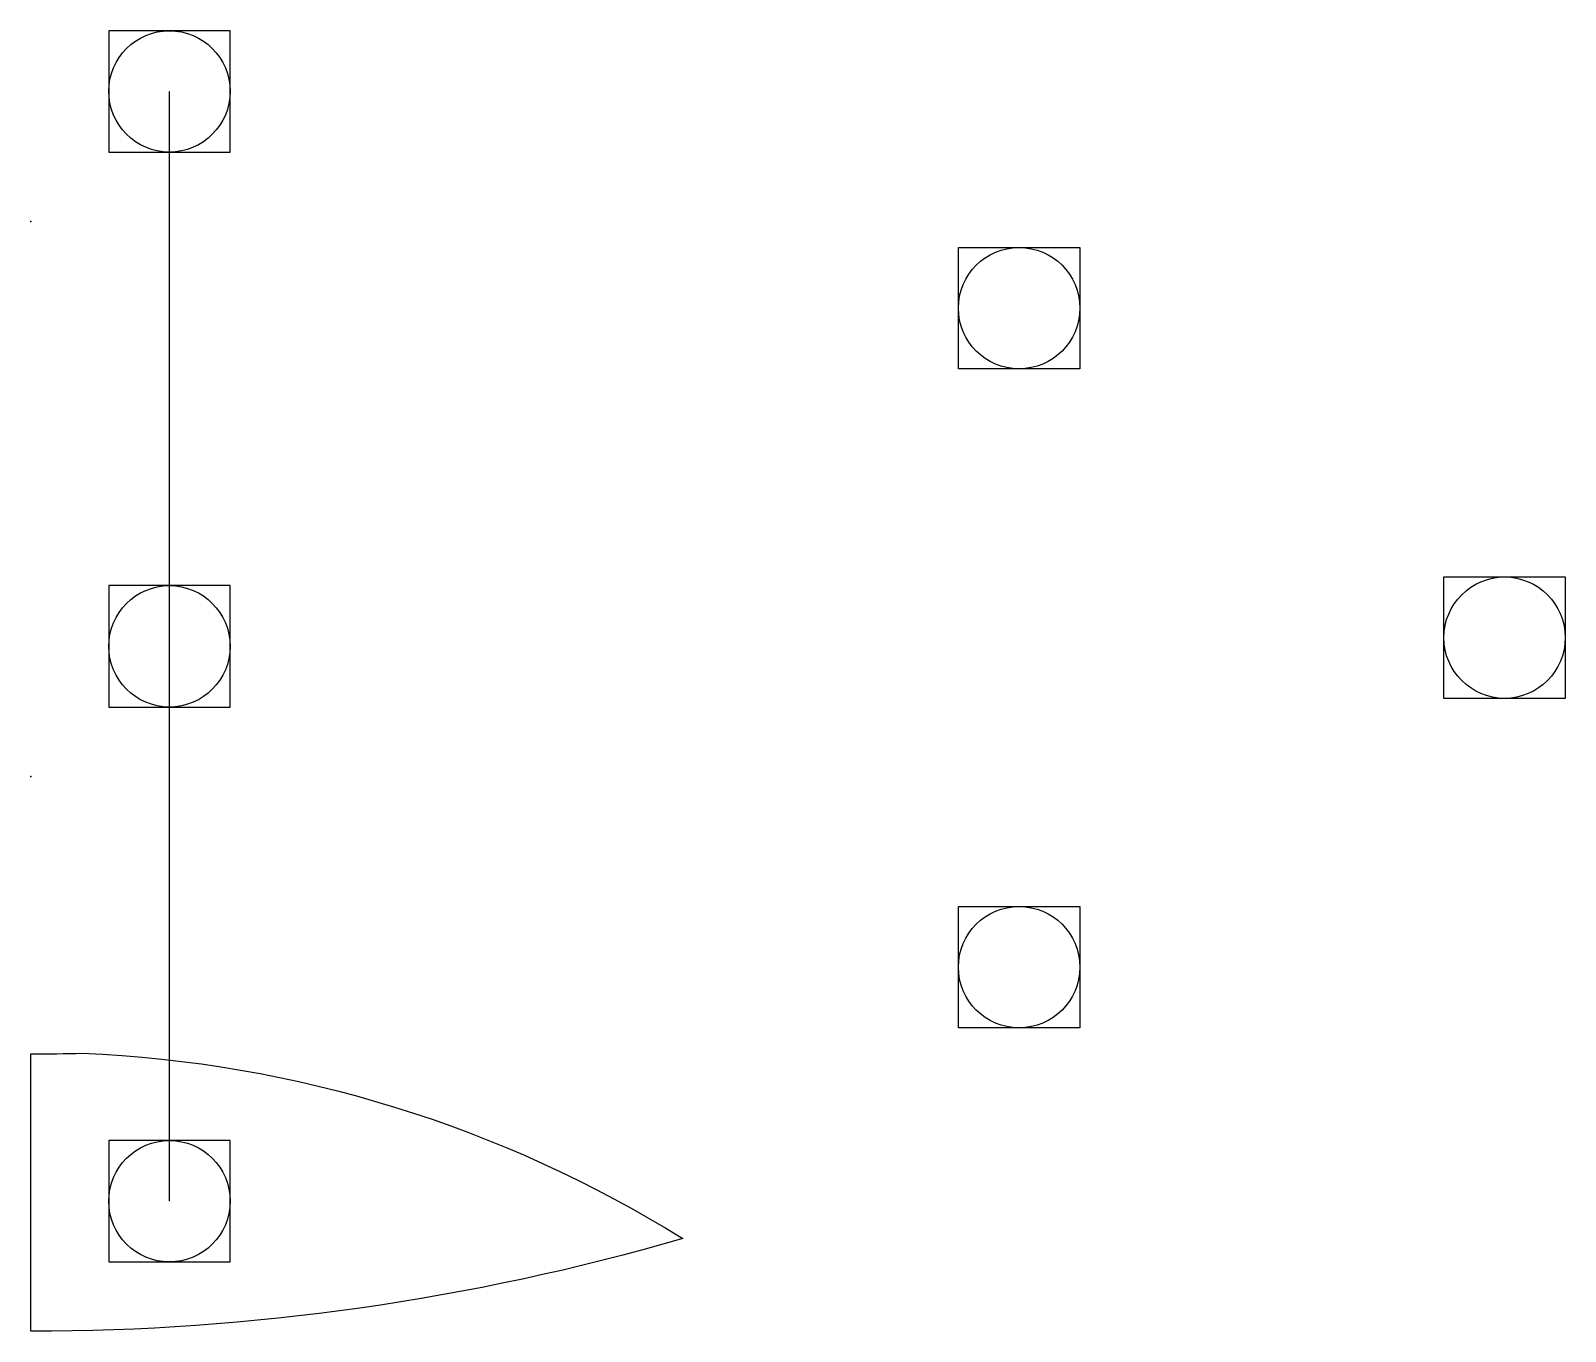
# Model space of a CAD drawing. Header units: millimetres. Extents: x 0 to 88.5, y -135 to -60.
import ezdxf

# ---------------------------------------------------------------- set-up
doc = ezdxf.new("R2010")
doc.units = ezdxf.units.MM
doc.layers.get('0').update_dxf_attribs({"linetype": 'CONTINUOUS'})

msp = doc.modelspace()

# ---------------------------------------------------------------- linework, layer by layer
msp.add_line((8, -127.5), (8, -63.5))
for points in [[(4.5, -67), (11.5, -67), (11.5, -60), (4.5, -60)], [(60.5, -79.5), (53.5, -79.5), (53.5, -72.5), (60.5, -72.5)], [(4.5, -99), (11.5, -99), (11.5, -92), (4.5, -92)], [(88.5, -98.5), (81.5, -98.5), (81.5, -91.5), (88.5, -91.5)], [(60.5, -117.5), (53.5, -117.5), (53.5, -110.5), (60.5, -110.5)], [(4.5, -131), (11.5, -131), (11.5, -124), (4.5, -124)]]:
    msp.add_lwpolyline(points, close=True)
msp.add_lwpolyline([(0, -119, 0.006268), (2.983, -118.963, -0.129543), (37.603, -129.657, -0.070686), (0, -135)], format="xyb", close=True)
for centre in [(8, -63.5), (57, -76), (8, -95.5), (85, -95), (57, -114), (8, -127.5)]:
    msp.add_circle(centre, 3.5)
for p in [(0, -71), (0, -103)]:
    msp.add_point(p)

doc.saveas('drawing.dxf')
